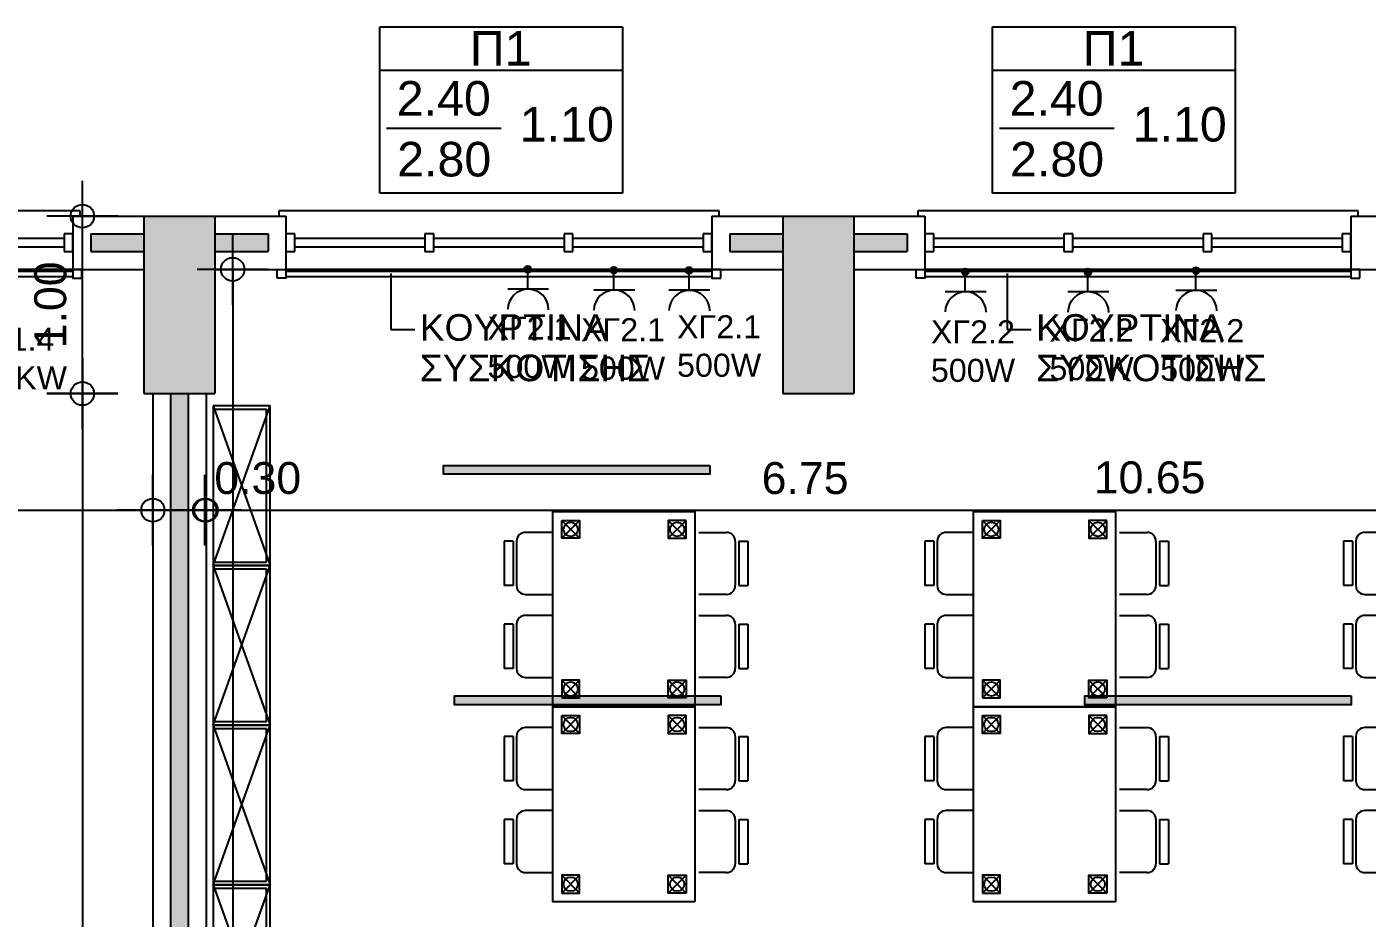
# Model space of a CAD drawing. Header units: metres. Extents: x -11 to 85, y -301 to 135.
# Drawn here: x 35.81 to 43.37, y 40.59 to 45.61 of the extents above; entities that cross this region are included whole.
import ezdxf

# ---------------------------------------------------------------- set-up
doc = ezdxf.new("R2010")
doc.units = ezdxf.units.M
doc.header["$LTSCALE"] = 0.036
doc.header["$PDMODE"] = 2
for name, color, linetype in [('arxitek corofos', 252, 'Continuous'), ('DIMBLK', 252, 'Continuous'), ('Epipla', 252, 'Continuous'), ('hatch color', 252, 'Continuous'), ('HLEK-SYMBOL', 3, 'Continuous'), ('HLEK_FL001_SYMBOLS', 230, 'Continuous'), ('Parathira', 252, 'Continuous')]:
    doc.layers.add(name, color=color, linetype=linetype)
doc.styles.add('COMU-N', font='arial.ttf')
doc.styles.get("Standard").update_dxf_attribs({"font": 'arial.ttf'})
doc.dimstyles.new('CADWDOT', dxfattribs={"dimscale": 0.1, "dimtxt": 1.8, "dimasz": 0.08, "dimexe": 2, "dimexo": 0, "dimgap": 0.09, "dimtad": 0, "dimrnd": 0.001, "dimzin": 0, "dimdsep": 46, "dimtxsty": 'Standard', "dimblk1": 'ARTDIM', "dimblk2": 'ARTDIM', "dimsah": 1, "dimcen": 0.09, "dimdle": 0.05, "dimse1": 1, "dimse2": 1, "dimadec": 0, "dimazin": 0, "dimtfac": 1, "dimtmove": 0, "dimatfit": 3, "dimldrblk": 'ARTDIM', "dimfxl": 2, "dimtvp": 0.9999, "dimtolj": 1, "dimtzin": 0, "dimarcsym": 0})

# ---------------------------------------------------------------- blocks, each defined once
blk = doc.blocks.new('A$C52D13D70')
at = {"layer": 'Parathira'}
for p, q in [((-0.33, 0.04), (-0.33, -2.44)), ((-0.3, 0.04), (-0.33, 0.04)), ((-0.1, 0), (-0.2, 0)), ((-0.2, 0), (-0.2, -0.05)), ((-0.1, -0.05), (-0.1, 0)), ((0, 0), (0, -2.4)), ((-0.2, -0.05), (-0.1, -0.05)), ((-0.175, -0.05), (-0.175, -0.7833)), ((-0.125, -0.05), (-0.125, -0.7833)), ((-0.1, -0.7833), (-0.2, -0.7833)), ((-0.2, -0.7833), (-0.2, -0.8333)), ((-0.1, -0.8333), (-0.1, -0.7833)), ((-0.2, -0.8333), (-0.1, -0.8333)), ((-0.175, -0.8333), (-0.175, -1.5667)), ((-0.125, -0.8333), (-0.125, -1.5667)), ((-0.1, -1.5667), (-0.2, -1.5667)), ((-0.2, -1.5667), (-0.2, -1.6167)), ((-0.1, -1.6167), (-0.1, -1.5667)), ((-0.2, -1.6167), (-0.1, -1.6167)), ((-0.175, -1.6167), (-0.175, -2.35)), ((-0.125, -1.6167), (-0.125, -2.35)), ((-0.1, -2.35), (-0.2, -2.35)), ((-0.2, -2.35), (-0.2, -2.4)), ((-0.2, -2.4), (-0.1, -2.4)), ((-0.1, -2.4), (-0.1, -2.35)), ((-0.33, -2.44), (-0.3, -2.44))]:
    blk.add_line(p, q, dxfattribs=at)
blk = doc.blocks.new('ARTDIM')
at = {"layer": 'DIMBLK'}
for p, q in [((0, -24.9975), (0, 24.9975)), ((-24.9975, 0), (24.9975, 0))]:
    blk.add_line(p, q, dxfattribs=at)
blk.add_circle((0, 0), 8.25, dxfattribs=at)
blk = doc.blocks.new('*D420')
at = {"layer": 'arxitek corofos', "color": 0, "lineweight": -2}
blk.add_line((29.6317, 42.89), (36.5157, 42.89), dxfattribs=at)
at = {"layer": 'Defpoints', "color": 0, "transparency": 16777216}
for p in [(29.6237, 43.5474), (36.5237, 43.5474), (36.5237, 42.89)]:
    blk.add_point(p, dxfattribs=at)
at = {"layer": 'arxitek corofos', "color": 0, "lineweight": -2, "xscale": 0.008, "yscale": 0.008, "zscale": 0.008, "rotation": 180}
blk.add_blockref('ARTDIM', (29.6237, 42.89), dxfattribs=at)
at = {"layer": 'arxitek corofos', "color": 0, "lineweight": -2, "xscale": 0.008, "yscale": 0.008, "zscale": 0.008}
blk.add_blockref('ARTDIM', (36.5237, 42.89), dxfattribs=at)
at = {"layer": 'arxitek corofos', "color": 0, "insert": (33.0737, 43.07), "char_height": 0.18, "attachment_point": 5}
blk.add_mtext('\\A1;6.90', dxfattribs=at)
blk = doc.blocks.new('*D421')
at = {"layer": 'arxitek corofos', "color": 0, "lineweight": -2}
for p, q in [((36.5317, 42.89), (36.8157, 42.89)), ((36.8237, 42.89), (37.3983, 42.89))]:
    blk.add_line(p, q, dxfattribs=at)
at = {"layer": 'Defpoints', "color": 0, "transparency": 16777216}
for p in [(36.5237, 43.5474), (36.8237, 43.5474), (36.8237, 42.89)]:
    blk.add_point(p, dxfattribs=at)
at = {"layer": 'arxitek corofos', "color": 0, "lineweight": -2, "xscale": 0.008, "yscale": 0.008, "zscale": 0.008, "rotation": 180}
blk.add_blockref('ARTDIM', (36.5237, 42.89), dxfattribs=at)
at = {"layer": 'arxitek corofos', "color": 0, "lineweight": -2, "xscale": 0.008, "yscale": 0.008, "zscale": 0.008}
blk.add_blockref('ARTDIM', (36.8237, 42.89), dxfattribs=at)
at = {"layer": 'arxitek corofos', "color": 0, "insert": (37.115, 43.07), "char_height": 0.18, "attachment_point": 5}
blk.add_mtext('\\A1;0.30', dxfattribs=at)
blk = doc.blocks.new('*D422')
at = {"layer": 'arxitek corofos', "color": 0, "lineweight": -2}
blk.add_line((36.8317, 42.89), (43.5657, 42.89), dxfattribs=at)
at = {"layer": 'Defpoints', "color": 0, "transparency": 16777216}
for p in [(36.8237, 43.5474), (43.5737, 43.5474), (43.5737, 42.89)]:
    blk.add_point(p, dxfattribs=at)
at = {"layer": 'arxitek corofos', "color": 0, "lineweight": -2, "xscale": 0.008, "yscale": 0.008, "zscale": 0.008, "rotation": 180}
blk.add_blockref('ARTDIM', (36.8237, 42.89), dxfattribs=at)
at = {"layer": 'arxitek corofos', "color": 0, "lineweight": -2, "xscale": 0.008, "yscale": 0.008, "zscale": 0.008}
blk.add_blockref('ARTDIM', (43.5737, 42.89), dxfattribs=at)
at = {"layer": 'arxitek corofos', "color": 0, "insert": (40.1987, 43.07), "char_height": 0.18, "attachment_point": 5}
blk.add_mtext('\\A1;6.75', dxfattribs=at)
blk = doc.blocks.new('*D439')
at = {"layer": 'arxitek corofos', "color": 0, "lineweight": -2}
blk.add_line((36.1271, 43.5554), (36.1271, 44.5394), dxfattribs=at)
at = {"layer": 'Defpoints', "color": 0, "transparency": 16777216}
for p in [(36.1271, 44.5474), (36.4737, 44.5474), (36.4737, 43.5474)]:
    blk.add_point(p, dxfattribs=at)
at = {"layer": 'arxitek corofos', "color": 0, "lineweight": -2, "xscale": 0.008, "yscale": 0.008, "zscale": 0.008}
for p, rotation in [((36.1271, 44.5474), 90), ((36.1271, 43.5474), 270)]:
    blk.add_blockref('ARTDIM', p, dxfattribs=dict(at, rotation=rotation))
at = {"layer": 'arxitek corofos', "color": 0, "insert": (35.9471, 44.0474), "char_height": 0.18, "attachment_point": 5, "rotation": 90}
blk.add_mtext('\\A1;1.00', dxfattribs=at)
blk = doc.blocks.new('*D485')
at = {"layer": 'arxitek corofos', "color": 0, "lineweight": -2}
blk.add_line((36.1271, 43.5394), (36.1271, 33.7554), dxfattribs=at)
at = {"layer": 'Defpoints', "color": 0, "transparency": 16777216}
for p in [(36.4737, 43.5474), (36.1271, 33.7474), (36.4737, 33.7474)]:
    blk.add_point(p, dxfattribs=at)
at = {"layer": 'arxitek corofos', "color": 0, "lineweight": -2, "xscale": 0.008, "yscale": 0.008, "zscale": 0.008}
for p, rotation in [((36.1271, 43.5474), 90), ((36.1271, 33.7474), 270)]:
    blk.add_blockref('ARTDIM', p, dxfattribs=dict(at, rotation=rotation))
at = {"layer": 'arxitek corofos', "color": 0, "insert": (35.9471, 38.6474), "char_height": 0.18, "attachment_point": 5, "rotation": 90}
blk.add_mtext('\\A1;9.80', dxfattribs=at)
blk = doc.blocks.new('tr.')
at = {"layer": 'Epipla'}
for p, q in [((41.3553, 40.2738, 0.67), (41.1053, 40.2738, 0.67)), ((41.8232, 40.2738, 0.67), (41.5732, 40.2738, 0.67)), ((42.4553, 40.2738, 0.67), (42.2053, 40.2738, 0.67)), ((42.9232, 40.2738, 0.67), (42.6732, 40.2738, 0.67)), ((41.3553, 40.2238, 0.67), (41.1053, 40.2238, 0.67)), ((41.3553, 40.2038, 0.67), (41.1053, 40.2038, 0.67)), ((41.8232, 40.2238, 0.67), (41.5732, 40.2238, 0.67)), ((41.8232, 40.2038, 0.67), (41.5732, 40.2038, 0.67)), ((42.4553, 40.2238, 0.67), (42.2053, 40.2238, 0.67)), ((42.4553, 40.2038, 0.67), (42.2053, 40.2038, 0.67)), ((42.9232, 40.2238, 0.67), (42.6732, 40.2238, 0.67)), ((42.9232, 40.2038, 0.67), (42.6732, 40.2038, 0.67)), ((41.0553, 40.1538, 0.67), (41.0553, 39.9991, 0.67)), ((41.4053, 39.9991, 0.67), (41.4053, 40.1538, 0.67)), ((41.5232, 40.1538, 0.67), (41.5232, 39.9991, 0.67)), ((41.8732, 39.9991, 0.67), (41.8732, 40.1538, 0.67)), ((42.1553, 40.1538, 0.67), (42.1553, 39.9991, 0.67)), ((42.5053, 39.9991, 0.67), (42.5053, 40.1538, 0.67)), ((42.6232, 40.1538, 0.67), (42.6232, 39.9991, 0.67)), ((42.9732, 39.9991, 0.67), (42.9732, 40.1538, 0.67)), ((41.0402, 39.8491), (40.9402, 39.9491)), ((41.0402, 39.9491), (40.9402, 39.8491)), ((41.8402, 39.9491), (41.9402, 39.8491)), ((41.8402, 39.8491), (41.9402, 39.9491)), ((42.1402, 39.8491), (42.0402, 39.9491)), ((42.1402, 39.9491), (42.0402, 39.8491)), ((42.9402, 39.9491), (43.0402, 39.8491)), ((42.9402, 39.8491), (43.0402, 39.9491)), ((41.0402, 39.2491), (40.9402, 39.3491)), ((41.0402, 39.3491), (40.9402, 39.2491)), ((41.8402, 39.3491), (41.9402, 39.2491)), ((41.8402, 39.2491), (41.9402, 39.3491)), ((42.1402, 39.2491), (42.0402, 39.3491)), ((42.1402, 39.3491), (42.0402, 39.2491)), ((42.9402, 39.3491), (43.0402, 39.2491)), ((42.9402, 39.2491), (43.0402, 39.3491)), ((41.0553, 39.0219, 0.67), (41.0553, 39.1766, 0.67)), ((41.4053, 39.1766, 0.67), (41.4053, 39.0219, 0.67)), ((41.5232, 39.0219, 0.67), (41.5232, 39.1766, 0.67)), ((41.8732, 39.1766, 0.67), (41.8732, 39.0219, 0.67)), ((42.1553, 39.0219, 0.67), (42.1553, 39.1766, 0.67)), ((42.5053, 39.1766, 0.67), (42.5053, 39.0219, 0.67)), ((42.6232, 39.0219, 0.67), (42.6232, 39.1766, 0.67)), ((42.9732, 39.1766, 0.67), (42.9732, 39.0219, 0.67)), ((41.3553, 38.9719, 0.67), (41.1053, 38.9719, 0.67)), ((41.8232, 38.9719, 0.67), (41.5732, 38.9719, 0.67)), ((42.4553, 38.9719, 0.67), (42.2053, 38.9719, 0.67)), ((42.9232, 38.9719, 0.67), (42.6732, 38.9719, 0.67)), ((41.3553, 38.9519, 0.67), (41.1053, 38.9519, 0.67)), ((41.3553, 38.9019, 0.67), (41.1053, 38.9019, 0.67)), ((41.8232, 38.9519, 0.67), (41.5732, 38.9519, 0.67)), ((41.8232, 38.9019, 0.67), (41.5732, 38.9019, 0.67)), ((42.4553, 38.9519, 0.67), (42.2053, 38.9519, 0.67)), ((42.4553, 38.9019, 0.67), (42.2053, 38.9019, 0.67)), ((42.9232, 38.9519, 0.67), (42.6732, 38.9519, 0.67)), ((42.9232, 38.9019, 0.67), (42.6732, 38.9019, 0.67))]:
    blk.add_line(p, q, dxfattribs=at)
at = {"layer": 'Epipla', "elevation": 0.67}
for points in [[(41.1053, 40.2238), (41.1053, 40.2738)], [(41.3553, 40.2238), (41.3553, 40.2738)], [(41.5732, 40.2238), (41.5732, 40.2738)], [(41.8232, 40.2238), (41.8232, 40.2738)], [(42.2053, 40.2238), (42.2053, 40.2738)], [(42.4553, 40.2238), (42.4553, 40.2738)], [(42.6732, 40.2238), (42.6732, 40.2738)], [(42.9232, 40.2238), (42.9232, 40.2738)], [(41.1053, 38.9519), (41.1053, 38.9019)], [(41.3553, 38.9519), (41.3553, 38.9019)], [(41.5732, 38.9519), (41.5732, 38.9019)], [(41.8232, 38.9519), (41.8232, 38.9019)], [(42.2053, 38.9519), (42.2053, 38.9019)], [(42.4553, 38.9519), (42.4553, 38.9019)], [(42.6732, 38.9519), (42.6732, 38.9019)], [(42.9232, 38.9519), (42.9232, 38.9019)]]:
    blk.add_lwpolyline(points, dxfattribs=at)
at = {"layer": 'Epipla'}
for points in [[(40.8902, 39.1991), (40.8902, 39.9991), (41.9902, 39.9991), (41.9902, 39.1991)], [(41.9902, 39.1991), (41.9902, 39.9991), (43.0902, 39.9991), (43.0902, 39.1991)]]:
    blk.add_lwpolyline(points, close=True, dxfattribs=at)
for points in [[(40.9402, 39.9491), (40.9402, 39.8491), (41.0402, 39.8491), (41.0402, 39.9491), (40.9402, 39.9491)], [(41.9402, 39.9491), (41.9402, 39.8491), (41.8402, 39.8491), (41.8402, 39.9491), (41.9402, 39.9491)], [(42.0402, 39.9491), (42.0402, 39.8491), (42.1402, 39.8491), (42.1402, 39.9491), (42.0402, 39.9491)], [(43.0402, 39.9491), (43.0402, 39.8491), (42.9402, 39.8491), (42.9402, 39.9491), (43.0402, 39.9491)], [(40.9402, 39.2491), (40.9402, 39.3491), (41.0402, 39.3491), (41.0402, 39.2491), (40.9402, 39.2491)], [(41.9402, 39.2491), (41.9402, 39.3491), (41.8402, 39.3491), (41.8402, 39.2491), (41.9402, 39.2491)], [(42.0402, 39.2491), (42.0402, 39.3491), (42.1402, 39.3491), (42.1402, 39.2491), (42.0402, 39.2491)], [(43.0402, 39.2491), (43.0402, 39.3491), (42.9402, 39.3491), (42.9402, 39.2491), (43.0402, 39.2491)]]:
    blk.add_lwpolyline(points, dxfattribs=at)
for centre in [(40.9902, 39.8991), (41.8902, 39.8991), (42.0902, 39.8991), (42.9902, 39.8991), (40.9902, 39.2991), (41.8902, 39.2991), (42.0902, 39.2991), (42.9902, 39.2991)]:
    blk.add_circle(centre, 0.04, dxfattribs=at)
for centre, start, end in [((41.1053, 40.1538, 0.67), 90, 180), ((41.3553, 40.1538, 0.67), 0, 90), ((41.5732, 40.1538, 0.67), 90, 180), ((41.8232, 40.1538, 0.67), 0, 90), ((42.2053, 40.1538, 0.67), 90, 180), ((42.4553, 40.1538, 0.67), 0, 90), ((42.6732, 40.1538, 0.67), 90, 180), ((42.9232, 40.1538, 0.67), 0, 90), ((41.1053, 39.0219, 0.67), 180, 270), ((41.3553, 39.0219, 0.67), 270, 0), ((41.5732, 39.0219, 0.67), 180, 270), ((41.8232, 39.0219, 0.67), 270, 0), ((42.2053, 39.0219, 0.67), 180, 270), ((42.4553, 39.0219, 0.67), 270, 0), ((42.6732, 39.0219, 0.67), 180, 270), ((42.9232, 39.0219, 0.67), 270, 0)]:
    blk.add_arc(centre, 0.05, start, end, dxfattribs=at)
blk = doc.blocks.new('b3')
at = {"layer": 'Epipla'}
for p, q in [((-23.079, 40.1889), (-22.759, 41.0889)), ((-23.079, 41.0889), (-22.759, 40.1889)), ((-22.759, 41.0889), (-23.079, 41.0889)), ((-23.079, 41.0889), (-23.079, 40.1889)), ((-22.759, 40.1889), (-22.759, 41.0889)), ((-22.779, 41.0689), (-23.079, 41.0689)), ((-22.779, 40.2089), (-22.779, 41.0689)), ((-23.079, 40.2089), (-22.779, 40.2089)), ((-23.079, 39.2889), (-22.759, 40.1889)), ((-23.079, 40.1889), (-22.759, 39.2889)), ((-22.759, 40.1889), (-23.079, 40.1889)), ((-23.079, 40.1889), (-23.079, 39.2889)), ((-23.079, 40.1889), (-22.759, 40.1889)), ((-22.759, 39.2889), (-22.759, 40.1889)), ((-22.779, 40.1689), (-23.079, 40.1689)), ((-22.779, 39.3089), (-22.779, 40.1689)), ((-23.079, 39.3089), (-22.779, 39.3089)), ((-23.079, 38.3889), (-22.759, 39.2889)), ((-23.079, 39.2889), (-22.759, 38.3889)), ((-22.759, 39.2889), (-23.079, 39.2889)), ((-23.079, 39.2889), (-23.079, 38.3889)), ((-23.079, 39.2889), (-22.759, 39.2889)), ((-22.779, 39.2689), (-23.079, 39.2689)), ((-22.779, 38.4089), (-22.779, 39.2689)), ((-22.759, 38.3889), (-22.759, 39.2889)), ((-23.079, 38.4089), (-22.779, 38.4089)), ((-23.079, 37.4889), (-22.759, 38.3889)), ((-23.079, 38.3889), (-22.759, 37.4889)), ((-22.759, 38.3889), (-23.079, 38.3889)), ((-23.079, 38.3889), (-23.079, 37.4889)), ((-23.079, 38.3889), (-22.759, 38.3889)), ((-22.779, 38.3689), (-23.079, 38.3689)), ((-22.779, 37.5089), (-22.779, 38.3689)), ((-22.759, 37.4889), (-22.759, 38.3889)), ((-23.079, 37.5089), (-22.779, 37.5089)), ((-23.079, 37.4889), (-22.759, 37.4889))]:
    blk.add_line(p, q, dxfattribs=at)
blk = doc.blocks.new('A$C074263FA')
at = {"layer": 'Epipla'}
for p, q in [((0.05, -0.01), (2.45, -0.01)), ((0.05, -0.04), (2.45, -0.04))]:
    blk.add_line(p, q, dxfattribs=at)
for points in [[(0, -0.05), (0, 0), (0.05, 0), (0.05, -0.05)], [(2.5, -0.05), (2.5, 0), (2.45, 0), (2.45, -0.05)]]:
    blk.add_lwpolyline(points, close=True, dxfattribs=at)
blk = doc.blocks.new('gJ6_a14')
at = {"linetype": 'Continuous'}
for p, q in [((-0.1176, 0.1119), (0.113, 0.1119)), ((0, 0.1119), (0, 0))]:
    blk.add_line(p, q, dxfattribs=at)
blk.add_arc((-0.0023, 0.2279), 0.1153, 180, 358.95657, dxfattribs=at)
blk = doc.blocks.new('*X1779')
at = {"color": 0}
for p, q in [((15.598, 2.587), (15.737, 2.727)), ((15.598, 2.622), (15.702, 2.727)), ((15.601, 2.607), (15.609, 2.616)), ((15.604, 2.646), (15.605, 2.647)), ((15.605, 2.559), (15.765, 2.719)), ((15.605, 2.577), (15.614, 2.585)), ((15.609, 2.652), (15.618, 2.66)), ((15.611, 2.547), (15.618, 2.554)), ((15.614, 2.621), (15.623, 2.63)), ((15.617, 2.536), (15.789, 2.707)), ((15.618, 2.59), (15.627, 2.599)), ((15.623, 2.665), (15.631, 2.674)), ((15.623, 2.559), (15.631, 2.568)), ((15.627, 2.634), (15.636, 2.643)), ((15.627, 2.528), (15.636, 2.537)), ((15.631, 2.603), (15.64, 2.612)), ((15.633, 2.516), (15.808, 2.691)), ((15.636, 2.678), (15.645, 2.687)), ((15.636, 2.572), (15.645, 2.581)), ((15.64, 2.647), (15.649, 2.656)), ((15.64, 2.541), (15.649, 2.55)), ((15.645, 2.616), (15.654, 2.625)), ((15.645, 2.51), (15.654, 2.519)), ((15.649, 2.691), (15.658, 2.7)), ((15.649, 2.585), (15.658, 2.594)), ((15.653, 2.501), (15.824, 2.672)), ((15.654, 2.66), (15.662, 2.669)), ((15.654, 2.554), (15.662, 2.563)), ((15.658, 2.63), (15.667, 2.638)), ((15.658, 2.523), (15.667, 2.532)), ((15.662, 2.705), (15.671, 2.714)), ((15.662, 2.599), (15.671, 2.607)), ((15.664, 2.494), (15.671, 2.501)), ((15.667, 2.674), (15.676, 2.683)), ((15.667, 2.568), (15.676, 2.577)), ((15.671, 2.643), (15.68, 2.652)), ((15.671, 2.537), (15.68, 2.546)), ((15.676, 2.718), (15.678, 2.721)), ((15.676, 2.489), (15.836, 2.648)), ((15.676, 2.612), (15.685, 2.621)), ((15.676, 2.506), (15.685, 2.515)), ((15.68, 2.687), (15.689, 2.696)), ((15.68, 2.581), (15.689, 2.59)), ((15.685, 2.656), (15.693, 2.665)), ((15.685, 2.55), (15.693, 2.559)), ((15.689, 2.625), (15.698, 2.634)), ((15.689, 2.519), (15.698, 2.528)), ((15.693, 2.7), (15.702, 2.709)), ((15.693, 2.594), (15.702, 2.603)), ((15.693, 2.488), (15.702, 2.497)), ((15.698, 2.669), (15.707, 2.678)), ((15.698, 2.563), (15.707, 2.572)), ((15.702, 2.638), (15.711, 2.647)), ((15.702, 2.532), (15.711, 2.541)), ((15.705, 2.482), (15.843, 2.62)), ((15.707, 2.714), (15.715, 2.722)), ((15.707, 2.607), (15.715, 2.616)), ((15.707, 2.501), (15.715, 2.51)), ((15.711, 2.683), (15.72, 2.691)), ((15.711, 2.577), (15.72, 2.585)), ((15.715, 2.652), (15.724, 2.66)), ((15.715, 2.546), (15.724, 2.554)), ((15.72, 2.727), (15.721, 2.728)), ((15.72, 2.621), (15.729, 2.63)), ((15.72, 2.515), (15.729, 2.523)), ((15.724, 2.696), (15.733, 2.705)), ((15.724, 2.59), (15.733, 2.599)), ((15.724, 2.484), (15.733, 2.493)), ((15.729, 2.665), (15.738, 2.674)), ((15.729, 2.559), (15.738, 2.568)), ((15.733, 2.634), (15.742, 2.643)), ((15.733, 2.528), (15.742, 2.537)), ((15.738, 2.709), (15.746, 2.718)), ((15.738, 2.603), (15.746, 2.612)), ((15.738, 2.497), (15.746, 2.506)), ((15.741, 2.482), (15.842, 2.584)), ((15.742, 2.678), (15.751, 2.687)), ((15.742, 2.572), (15.751, 2.581)), ((15.746, 2.647), (15.755, 2.656)), ((15.746, 2.541), (15.755, 2.55)), ((15.751, 2.722), (15.752, 2.724)), ((15.751, 2.616), (15.76, 2.625)), ((15.751, 2.51), (15.76, 2.519)), ((15.755, 2.691), (15.764, 2.7)), ((15.755, 2.585), (15.764, 2.594)), ((15.76, 2.66), (15.768, 2.669)), ((15.76, 2.554), (15.768, 2.563)), ((15.764, 2.63), (15.773, 2.638)), ((15.764, 2.523), (15.773, 2.532)), ((15.768, 2.705), (15.777, 2.714)), ((15.768, 2.599), (15.777, 2.607)), ((15.768, 2.493), (15.777, 2.501)), ((15.773, 2.674), (15.782, 2.683)), ((15.773, 2.568), (15.782, 2.577)), ((15.777, 2.643), (15.786, 2.652)), ((15.777, 2.537), (15.786, 2.546)), ((15.782, 2.612), (15.791, 2.621)), ((15.782, 2.506), (15.791, 2.515)), ((15.786, 2.687), (15.795, 2.696)), ((15.786, 2.581), (15.795, 2.59)), ((15.791, 2.656), (15.799, 2.665)), ((15.791, 2.55), (15.799, 2.559)), ((15.795, 2.625), (15.804, 2.634)), ((15.795, 2.519), (15.804, 2.528)), ((15.799, 2.594), (15.808, 2.603)), ((15.804, 2.669), (15.813, 2.678)), ((15.804, 2.563), (15.813, 2.572)), ((15.808, 2.638), (15.817, 2.647)), ((15.808, 2.532), (15.817, 2.541)), ((15.813, 2.607), (15.822, 2.616)), ((15.817, 2.577), (15.826, 2.585)), ((15.822, 2.652), (15.83, 2.66)), ((15.822, 2.546), (15.83, 2.554)), ((15.826, 2.621), (15.835, 2.63)), ((15.83, 2.59), (15.839, 2.599)), ((15.835, 2.559), (15.835, 2.56)), ((15.839, 2.634), (15.84, 2.635)), ((15.844, 2.603), (15.844, 2.603))]:
    blk.add_line(p, q, dxfattribs=at)
blk = doc.blocks.new('GJ6_A78')
at = {"layer": 'HLEK-SYMBOL', "color": 0, "linetype": 'Continuous'}
blk.add_circle((0, 0), 0.0989, dxfattribs=at)
at = {"layer": 'HLEK-SYMBOL', "color": 0, "xscale": 0.8, "yscale": 0.8, "zscale": 0.8}
blk.add_blockref('*X1779', (-12.576, -2.084), dxfattribs=at)
blk = doc.blocks.new('priza')
at = {"layer": 'HLEK_FL001_SYMBOLS', "rotation": 180}
blk.add_blockref('gJ6_a14', (87.4, -100.4952), dxfattribs=at)
at = {"layer": 'HLEK_FL001_SYMBOLS', "xscale": 0.1951472641207488, "yscale": 0.1951472641207488, "zscale": 0.1951472641207488}
blk.add_blockref('GJ6_A78', (87.4, -100.4953), dxfattribs=at)
blk = doc.blocks.new('*D1872')
at = {"layer": 'Defpoints', "color": 0, "transparency": 16777216}
for p in [(36.5237, 42.89), (36.5237, 42.824), (15.0737, 42.6901)]:
    blk.add_point(p, dxfattribs=at)
at = {"layer": 'HLEK_FL001_SYMBOLS', "color": 0, "lineweight": -2, "transparency": 16777216}
blk.add_line((15.0817, 42.89), (36.5157, 42.89), dxfattribs=at)
at = {"layer": 'HLEK_FL001_SYMBOLS', "color": 0, "lineweight": -2, "transparency": 16777216, "xscale": 0.008, "yscale": 0.008, "zscale": 0.008, "rotation": 180}
blk.add_blockref('ARTDIM', (15.0737, 42.89), dxfattribs=at)
at = {"layer": 'HLEK_FL001_SYMBOLS', "color": 0, "lineweight": -2, "transparency": 16777216, "xscale": 0.008, "yscale": 0.008, "zscale": 0.008}
blk.add_blockref('ARTDIM', (36.5237, 42.89), dxfattribs=at)
at = {"layer": 'HLEK_FL001_SYMBOLS', "color": 0, "transparency": 16777216, "insert": (25.7987, 43.0738), "char_height": 0.18, "attachment_point": 5}
blk.add_mtext('\\A1;21.45', dxfattribs=at)
blk = doc.blocks.new('*D1874')
at = {"layer": 'Defpoints', "color": 0, "transparency": 16777216}
for p in [(36.8157, 42.89), (47.4637, 42.89), (47.4637, 42.89)]:
    blk.add_point(p, dxfattribs=at)
at = {"layer": 'HLEK_FL001_SYMBOLS', "color": 0, "lineweight": -2, "transparency": 16777216}
blk.add_line((36.8237, 42.89), (47.4557, 42.89), dxfattribs=at)
at = {"layer": 'HLEK_FL001_SYMBOLS', "color": 0, "lineweight": -2, "transparency": 16777216, "xscale": 0.008, "yscale": 0.008, "zscale": 0.008, "rotation": 180}
blk.add_blockref('ARTDIM', (36.8157, 42.89), dxfattribs=at)
at = {"layer": 'HLEK_FL001_SYMBOLS', "color": 0, "lineweight": -2, "transparency": 16777216, "xscale": 0.008, "yscale": 0.008, "zscale": 0.008}
blk.add_blockref('ARTDIM', (47.4637, 42.89), dxfattribs=at)
at = {"layer": 'HLEK_FL001_SYMBOLS', "color": 0, "transparency": 16777216, "insert": (42.1397, 43.0738), "char_height": 0.18, "attachment_point": 5}
blk.add_mtext('\\A1;10.65', dxfattribs=at)
blk = doc.blocks.new('*D1875')
at = {"layer": 'Defpoints', "color": 0, "transparency": 16777216}
for p in [(37.1737, 44.2474), (36.9737, 33.4724), (37.1737, 33.4724)]:
    blk.add_point(p, dxfattribs=at)
at = {"layer": 'HLEK_FL001_SYMBOLS', "color": 0, "lineweight": -2, "transparency": 16777216}
blk.add_line((36.9737, 44.2394), (36.9737, 33.4804), dxfattribs=at)
at = {"layer": 'HLEK_FL001_SYMBOLS', "color": 0, "lineweight": -2, "transparency": 16777216, "xscale": 0.008, "yscale": 0.008, "zscale": 0.008}
for p, rotation in [((36.9737, 44.2474), 90), ((36.9737, 33.4724), 270)]:
    blk.add_blockref('ARTDIM', p, dxfattribs=dict(at, rotation=rotation))
at = {"layer": 'HLEK_FL001_SYMBOLS', "color": 0, "transparency": 16777216, "insert": (36.7899, 38.8599), "char_height": 0.18, "attachment_point": 5, "rotation": 90}
blk.add_mtext('\\A1;10.78', dxfattribs=at)
blk = doc.blocks.new('lampes fthorismou 150')
at = {"layer": 'hatch color'}
blk.add_hatch(color=181, dxfattribs=at).paths.add_polyline_path([(5.4867, 4.6415), (5.4867, 4.6915), (6.9867, 4.6915), (6.9867, 4.6415)])
at = {"layer": 'HLEK_FL001_SYMBOLS'}
blk.add_lwpolyline([(5.4867, 4.6415), (5.4867, 4.6915), (6.9867, 4.6915), (6.9867, 4.6415)], close=True, dxfattribs=at)

msp = doc.modelspace()

# ---------------------------------------------------------------- hatches: boundary and pattern name
at = {"layer": 'arxitek corofos'}
for points in [[(36.4737, 43.5474), (36.8737, 43.5474), (36.8737, 44.5474), (36.4737, 44.5474)], [(40.4737, 44.5474), (40.0737, 44.5474), (40.0737, 43.5474), (40.4737, 43.5474)], [(36.4737, 44.4474), (36.1737, 44.4474), (36.1737, 44.3474), (36.4737, 44.3474)], [(37.1737, 44.4474), (36.8737, 44.4474), (36.8737, 44.3474), (37.1737, 44.3474)], [(40.0737, 44.4474), (39.7737, 44.4474), (39.7737, 44.3474), (40.0737, 44.3474)], [(40.7737, 44.4474), (40.4737, 44.4474), (40.4737, 44.3474), (40.7737, 44.3474)], [(36.7237, 43.5474), (36.6237, 43.5474), (36.6237, 33.7474), (36.7237, 33.7474)]]:
    msp.add_hatch(color=256, dxfattribs=at).paths.add_polyline_path(points)

# ---------------------------------------------------------------- linework, layer by layer
for p, q in [((37.8022, 44.6774), (37.8022, 45.615)), ((37.8022, 45.615), (39.1696, 45.615)), ((39.1696, 45.615), (39.1696, 44.6774)), ((41.2552, 44.6774), (41.2552, 45.615)), ((41.2552, 45.615), (42.6225, 45.615)), ((42.6225, 45.615), (42.6225, 44.6774)), ((39.1696, 45.3693), (37.8022, 45.3693)), ((42.6225, 45.3693), (41.2552, 45.3693)), ((37.8412, 45.0437), (38.4872, 45.0437)), ((41.2942, 45.0437), (41.9401, 45.0437)), ((39.1696, 44.6774), (37.8022, 44.6774)), ((42.6225, 44.6774), (41.2552, 44.6774)), ((36.0737, 44.5474), (36.0737, 44.2474)), ((36.0737, 44.5474), (36.4737, 44.5474)), ((36.4737, 44.5474), (36.4737, 43.5474)), ((36.4737, 44.5474), (36.8737, 44.5474)), ((36.8737, 44.5474), (36.8737, 43.5474)), ((36.8737, 44.5474), (37.2737, 44.5474)), ((37.2737, 44.5474), (37.2737, 44.2474)), ((39.6737, 44.5474), (39.6737, 44.2474)), ((39.6737, 44.5474), (40.0737, 44.5474)), ((40.0737, 44.5474), (40.4737, 44.5474)), ((40.0737, 44.5474), (40.0737, 43.5474)), ((40.4737, 44.5474), (40.4737, 43.5474)), ((40.4737, 44.5474), (40.8737, 44.5474)), ((40.8737, 44.5474), (40.8737, 44.2474)), ((43.2737, 44.5474), (43.2737, 44.2474)), ((43.2737, 44.5474), (43.5737, 44.5474)), ((36.1737, 44.4474), (36.4737, 44.4474)), ((36.1737, 44.4474), (36.1737, 44.3474)), ((36.8737, 44.4474), (37.1737, 44.4474)), ((37.1737, 44.4474), (37.1737, 44.3474)), ((39.7737, 44.4474), (40.0737, 44.4474)), ((39.7737, 44.4474), (39.7737, 44.3474)), ((40.4737, 44.4474), (40.7737, 44.4474)), ((40.7737, 44.4474), (40.7737, 44.3474)), ((36.1737, 44.3474), (36.4737, 44.3474)), ((36.8737, 44.3474), (37.1737, 44.3474)), ((39.7737, 44.3474), (40.0737, 44.3474)), ((40.4737, 44.3474), (40.7737, 44.3474)), ((36.0737, 44.2474), (36.4737, 44.2474)), ((36.8737, 44.2474), (37.2737, 44.2474)), ((37.8646, 44.2239), (37.8646, 43.9082)), ((39.6737, 44.2474), (40.0737, 44.2474)), ((40.4737, 44.2474), (40.8737, 44.2474)), ((41.3366, 44.2239), (41.3366, 43.9082)), ((43.2737, 44.2474), (43.5737, 44.2474)), ((37.8646, 43.9082), (38.0006, 43.9082)), ((41.3366, 43.9082), (41.4726, 43.9082)), ((36.4737, 43.5474), (36.8737, 43.5474)), ((36.5237, 43.5474), (36.5237, 33.7474)), ((36.6237, 43.5474), (36.6237, 33.7474)), ((36.7237, 43.5474), (36.7237, 33.7474)), ((36.8237, 43.5474), (36.8237, 33.7474)), ((40.0737, 43.5474), (40.4737, 43.5474))]:
    msp.add_line(p, q, dxfattribs=at)

# ---------------------------------------------------------------- block references
for name, p, rotation in [('A$C52D13D70', (36.0737, 44.2474), 270), ('A$C52D13D70', (39.6737, 44.2474), 270), ('A$C52D13D70', (43.2737, 44.2474), 270), ('tr.', (78.777, -0.2083), 90), ('tr.', (81.147, -0.2083), 90), ('tr.', (83.5057, -0.2083), 90)]:
    msp.add_blockref(name, p, dxfattribs=dict(at, rotation=rotation))
for name, p in [('A$C074263FA', (33.6237, 44.2474)), ('A$C074263FA', (37.2237, 44.2474)), ('A$C074263FA', (40.8237, 44.2474)), ('b3', (59.943, 2.3889))]:
    msp.add_blockref(name, p, dxfattribs=at)
at = {"layer": 'HLEK_FL001_SYMBOLS'}
for p in [(-48.7638, 144.7433), (-48.2789, 144.738), (-47.8553, 144.7366), (-46.2992, 144.7286), (-44.9994, 144.7363), (-45.6079, 144.728)]:
    msp.add_blockref('priza', p, dxfattribs=at)
at = {"layer": 'HLEK_FL001_SYMBOLS', "rotation": 180}
for p in [(45.148, 47.784), (45.2099, 46.4841), (48.7612, 46.4841)]:
    msp.add_blockref('lampes fthorismou 150', p, dxfattribs=at)

# ---------------------------------------------------------------- texts
at = {"layer": 'arxitek corofos', "style": 'COMU-N'}
for s, height, p in [('Π1', 0.195, (38.3096, 45.3965)), ('Π1', 0.195, (41.7625, 45.3965)), ('2.40', 0.195, (37.8979, 45.1142)), ('2.40', 0.195, (41.3508, 45.1142)), ('1.10', 0.195, (38.5912, 44.9681)), ('1.10', 0.195, (42.0441, 44.9681)), ('2.80', 0.195, (37.9003, 44.7712)), ('2.80', 0.195, (41.3532, 44.7712)), ('ΚΟΥΡΤΙΝΑ', 0.15, (38.0278, 43.8449)), ('ΚΟΥΡΤΙΝΑ', 0.15, (41.4998, 43.8449)), ('ΣΥΣΚΟΤΙΣΗΣ', 0.15, (38.0278, 43.6171)), ('ΣΥΣΚΟΤΙΣΗΣ', 0.15, (41.4998, 43.6171))]:
    msp.add_text(s, height=height, dxfattribs=at).set_placement(p)
at = {"layer": 'HLEK_FL001_SYMBOLS', "char_height": 0.13, "attachment_point": 1, "style": 'COMU-N'}
for s, width, insert in [('ΧΓ2.1\\P500W', 0.266461, (38.4093, 43.9817)), ('ΧΓ2.1\\P500W', 0.266461, (38.936, 43.9723)), ('ΧΓ2.1\\P500W', 0.266461, (39.477, 43.9888)), ('ΧΓ2.2\\P500W', 0.436899, (40.9073, 43.96)), ('ΧΓ2.2\\P500W', 0.436899, (41.5751, 43.9702)), ('ΧΓ2.2\\P500W', 0.436899, (42.1992, 43.9669)), ('ΧΓ1.4\\P1.2KW', 0.545242, (35.4956, 43.9185))]:
    msp.add_mtext_dynamic_manual_height_columns(s, width=width, gutter_width=0.65, heights=[0], dxfattribs=dict(at, insert=insert))

# ---------------------------------------------------------------- dimensions: what is measured, and where the dimension line sits
at = {"layer": 'arxitek corofos'}
for base, p2, picture, middle in [((36.1271, 44.5474), (36.4737, 44.5474), '*D439', (35.9471, 44.0474)), ((36.1271, 33.7474), (36.4737, 33.7474), '*D485', (35.9471, 38.6474))]:
    dim = msp.add_linear_dim(base=base, p1=(36.4737, 43.5474), p2=p2, angle=90, dimstyle='CADWDOT', dxfattribs=at)
    dim.commit()
    dim.dimension.update_dxf_attribs({"geometry": picture, "text_midpoint": middle})
for base, p1, p2, picture, middle in [((36.5237, 42.89), (29.6237, 43.5474), (36.5237, 43.5474), '*D420', (33.0737, 43.07)), ((36.8237, 42.89), (36.5237, 43.5474), (36.8237, 43.5474), '*D421', (37.115, 43.07)), ((43.5737, 42.89), (36.8237, 43.5474), (43.5737, 43.5474), '*D422', (40.1987, 43.07))]:
    dim = msp.add_linear_dim(base=base, p1=p1, p2=p2, dimstyle='CADWDOT', dxfattribs=at)
    dim.commit()
    dim.dimension.update_dxf_attribs({"geometry": picture, "text_midpoint": middle})
at = {"layer": 'HLEK_FL001_SYMBOLS'}
dim = msp.add_linear_dim(base=(36.9737147888, 33.4723554963), p1=(37.1737147888, 44.2473554963), p2=(37.1737147888, 33.4723554963), angle=90, dimstyle='CADWDOT', override={"dimfxl": 0.18}, dxfattribs=at)
dim.commit()
dim.dimension.update_dxf_attribs({"geometry": '*D1875', "text_midpoint": (36.7899268938, 38.8598554963)})
for base, p1, p2, picture, middle in [((36.5237, 42.89), (15.0737, 42.6901), (36.5237, 42.824), '*D1872', (25.7987, 43.0738)), ((47.4637, 42.89), (36.8157, 42.89), (47.4637, 42.89), '*D1874', (42.1397, 43.0738))]:
    dim = msp.add_linear_dim(base=base, p1=p1, p2=p2, dimstyle='CADWDOT', override={"dimfxl": 0.18}, dxfattribs=at)
    dim.commit()
    dim.dimension.update_dxf_attribs({"geometry": picture, "text_midpoint": middle})

doc.saveas('drawing.dxf')
